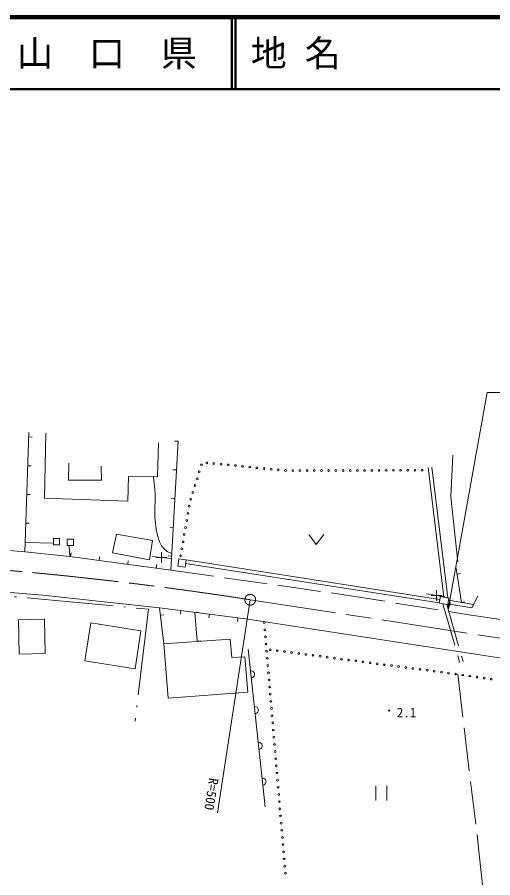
# Model space of a CAD drawing. Units: millimetres, scale not verified. Extents: x 40000 to 680000, y 20000 to 380000.
# Drawn here: x 337906 to 404013, y 260316 to 380000 of the extents above; entities that cross this region are included whole.
import ezdxf
from ezdxf.enums import TextEntityAlignment as Align

# ---------------------------------------------------------------- set-up
doc = ezdxf.new("R2010")
doc.units = ezdxf.units.MM
doc.header["$LTSCALE"] = 1000
for name, pattern in [('CHAIN', [18.5, 12, -1.5, 3.5, -1.5]), ('DASHED', [7.5, 6, -1.5]), ('LONG_DASHED_DOTTED', [15.25, 12, -1.5, 0.25, -1.5])]:
    doc.linetypes.add(name, pattern=pattern)
for name, color, linetype, lineweight in [('M-BMK', 2, 'CHAIN', 13), ('M-STR-HTXT', 7, 'Continuous', 13), ('M-TTL', 2, 'Continuous', 140), ('M-TTL-LINE', 7, 'Continuous', 50), ('M-WORK', 1, 'Continuous', 13)]:
    doc.layers.add(name, color=color, linetype=linetype, lineweight=lineweight)
doc.layers.add('M-TTL-TXT', color=7, linetype='Continuous')
doc.styles.add('ＭＳ ゴシック', font='')
doc.styles.get('ＭＳ ゴシック').set_extended_font_data('MS Gothic')

# ---------------------------------------------------------------- blocks, each defined once
blk = doc.blocks.new('plus')
at = {"color": 0, "linetype": 'Continuous', "lineweight": -2}
for p, q in [((-1.25, 0), (1.25, 0)), ((0, -1.25), (0, 1.25))]:
    blk.add_line(p, q, dxfattribs=at)
blk = doc.blocks.new('open_arrow')
at = {"color": 0, "linetype": 'Continuous', "lineweight": -2}
blk.add_lwpolyline([(7.5, 1.25), (0, 0), (7.5, -1.25)], dxfattribs=at)

msp = doc.modelspace()

# ---------------------------------------------------------------- linework, layer by layer
at = {"layer": 'M-BMK'}
msp.add_line((370297, 298984), (567868, 268640), dxfattribs=at)
msp.add_circle((370297, 298984), 750, dxfattribs=at)
msp.add_arc((293306, -195053), 500000, 81.14223, 93.55053, dxfattribs=at)
at = {"layer": 'M-STR-HTXT'}
msp.add_line((370297, 298984), (365746, 269354), dxfattribs=at)
msp.add_lwpolyline([(397812, 297638), (403217, 327798), (431967, 327798)], dxfattribs=at)
at = {"layer": 'M-TTL'}
msp.add_line((680000, 380000), (40000, 380000), dxfattribs=at)
at = {"layer": 'M-TTL-LINE'}
for p, q in [((367750, 380000), (367750, 370000)), ((368250, 380000), (368250, 370000)), ((40000, 370000), (680000, 370000))]:
    msp.add_line(p, q, dxfattribs=at)
at = {"layer": 'M-WORK'}
for p, q in [((338955, 305636), (339518, 322241)), ((339497, 321626), (339997, 321609)), ((360269, 321026), (359769, 321054)), ((339362, 317629), (339861, 317612)), ((397229, 299339), (395054, 317359)), ((397743, 299253), (395550, 317419)), ((360045, 317032), (359546, 317060)), ((339226, 313631), (339726, 313614)), ((359822, 313039), (359323, 313067)), ((339091, 309633), (339590, 309616)), ((359599, 309045), (359100, 309073)), ((378424, 308065), (379474, 306665)), ((379474, 306665), (380524, 308065)), ((320379, 307324), (338955, 305636)), ((342954, 306832), (338999, 306924)), ((342954, 306832), (342966, 307332)), ((343806, 307522), (342972, 307522)), ((342972, 307522), (342972, 306605)), ((342972, 306605), (343806, 306605)), ((343806, 306605), (343806, 307522)), ((345714, 307428), (344838, 307428)), ((344838, 307428), (344838, 306522)), ((344838, 306522), (345714, 306522)), ((345714, 306522), (345714, 307428)), ((338955, 305636), (339455, 305619)), ((338955, 305636), (345211, 305007)), ((345333, 304990), (345400, 305486)), ((349297, 304457), (349364, 304952)), ((353261, 303923), (353328, 304419)), ((357958, 304856), (356717, 304979)), ((357958, 304856), (359197, 304708)), ((359376, 305051), (358877, 305079)), ((360374, 304665), (360238, 303645)), ((361386, 304530), (360374, 304665)), ((361249, 303510), (361386, 304530)), ((361319, 304034), (396577, 298538)), ((361386, 304530), (396659, 299032)), ((357226, 303390), (357292, 303885)), ((360238, 303645), (361249, 303510)), ((399652, 298603), (398892, 303593)), ((399050, 302557), (399544, 302633)), ((396176, 299581), (394822, 299810)), ((396176, 299581), (397379, 299407)), ((396571, 298506), (396725, 299424)), ((396725, 299424), (397903, 299226)), ((397903, 299226), (397749, 298308)), ((401084, 297856), (401925, 299482)), ((397749, 298308), (396571, 298506)), ((397767, 298412), (401084, 297856)), ((397849, 298905), (401325, 298322)), ((399652, 298603), (400146, 298678)), ((357812, 296831), (358308, 296891)), ((360644, 297474), (360581, 296978)), ((362592, 297221), (363090, 297263)), ((362929, 293235), (362592, 297228)), ((364612, 296972), (364550, 296476)), ((341701, 296271), (338104, 296212)), ((338104, 296212), (338183, 291427)), ((341779, 291486), (341701, 296271)), ((347326, 290490), (348155, 295752)), ((348155, 295752), (355107, 294658)), ((368581, 296470), (368518, 295974)), ((369684, 296331), (567562, 265945)), ((355107, 294658), (354279, 289396)), ((362929, 293235), (363427, 293277)), ((358285, 292860), (358781, 292919)), ((372384, 270186), (370015, 292116)), ((338183, 291427), (341779, 291486)), ((354279, 289396), (347326, 290490)), ((387765, 273084), (387765, 271084)), ((389265, 271084), (389265, 273084))]:
    msp.add_line(p, q, dxfattribs=at)
at = {"layer": 'M-WORK', "linetype": 'DASHED'}
for p, q in [((397067, 298423), (399407, 290269)), ((397613, 298331), (399887, 290407))]:
    msp.add_line(p, q, dxfattribs=at)
at = {"layer": 'M-WORK'}
for points in [[(341886, 322167), (341699, 313090), (353285, 312715), (353355, 316115), (357413, 316092), (357530, 320830)], [(360269, 321026), (359268, 303115), (345211, 305007), (345148, 306522)], [(345076, 317992), (345053, 315623), (349603, 315599), (349579, 317570)], [(306882, 301542), (319383, 301159), (329562, 300573), (341454, 299611), (357691, 297847)], [(358285, 292860), (357691, 297847), (369684, 296331)]]:
    msp.add_lwpolyline(points, dxfattribs=at)
at = {"layer": 'M-WORK', "linetype": 'LONG_DASHED_DOTTED'}
for points in [[(398467, 319102), (398186, 313297), (399136, 304255)], [(324092, 300652), (356142, 297681), (354293, 282076)]]:
    msp.add_lwpolyline(points, dxfattribs=at)
at = {"layer": 'M-WORK'}
for points in [[(351149, 305503), (356293, 304518), (356731, 307208), (351696, 308083)], [(358285, 292860), (367524, 293487), (367743, 290938), (369541, 291048), (369963, 286154), (358908, 285294)]]:
    msp.add_lwpolyline(points, close=True, dxfattribs=at)
at = {"layer": 'M-WORK', "linetype": 'DASHED'}
for points in [[(359268, 303115), (383094, 299708), (400395, 296952), (410035, 295514), (424037, 293450)], [(399139, 288617), (402091, 264033), (405693, 230245)]]:
    msp.add_lwpolyline(points, dxfattribs=at)
at = {"layer": 'M-WORK'}
for centre in [(363518, 317730), (364251, 318028), (365247, 317930), (366242, 317832), (367237, 317735), (368232, 317637), (369227, 317539), (370223, 317442), (371218, 317344), (372213, 317246), (373208, 317148), (374203, 317051), (363217, 316776), (375199, 316953), (376198, 316942), (377198, 316945), (378198, 316948), (379198, 316951), (380198, 316954), (381198, 316957), (382198, 316960), (383198, 316963), (384198, 316966), (385198, 316969), (386198, 316971), (387198, 316974), (388198, 316977), (389198, 316980), (390198, 316983), (391198, 316986), (392198, 316989), (393198, 316992), (394198, 316995), (362617, 314868), (362917, 315822), (362317, 313915), (362017, 312961), (361805, 311985), (361468, 310014), (361637, 311000), (361300, 309028), (361131, 308043), (360963, 307057), (360626, 305085), (360794, 306071), (372240, 295815), (372324, 294819), (372409, 293822), (372493, 292826), (373071, 292035), (374062, 291905), (372577, 291829), (372661, 290833), (375054, 291775), (376045, 291645), (377037, 291515), (378028, 291385), (379020, 291255), (380011, 291125), (381003, 290995), (381994, 290865), (382986, 290735), (372745, 289836), (383977, 290605), (384969, 290475), (385960, 290345), (386952, 290215), (387943, 290085), (388935, 289955), (389926, 289825), (390918, 289695), (391909, 289565), (372829, 288840), (392901, 289435), (393892, 289305), (394884, 289175), (395875, 289045), (396867, 288915), (397858, 288785), (398850, 288655), (399840, 288517), (400830, 288376), (372913, 287844), (401820, 288235), (402810, 288095), (403800, 287954), (372997, 286847), (373081, 285851), (373166, 284854), (373250, 283858), (373334, 282861), (373418, 281865), (373502, 280868), (373586, 279872), (373670, 278875), (373754, 277879), (373839, 276883), (373923, 275886), (374007, 274890), (374091, 273893), (374175, 272897), (374259, 271900), (374343, 270904), (374427, 269907), (374511, 268911), (374596, 267914), (374680, 266918), (374764, 265922), (374848, 264925), (374932, 263929), (375016, 262932), (375100, 261936), (375184, 260939)]:
    msp.add_circle(centre, 125, dxfattribs=at)
for centre in [(370394, 288607), (370931, 283636), (371468, 278665), (372005, 273694)]:
    msp.add_arc(centre, 500, 276.16526, 96.16526, dxfattribs=at)
msp.add_open_spline([(356848, 316095), (356961, 315251), (356976, 315008), (357035, 314309), (357186, 312529), (356907, 311511), (357106, 309736), (357196, 308930), (357253, 308473), (357481, 307695), (357671, 307047), (357782, 306630), (358255, 306147), (358628, 305766), (358871, 305630), (359395, 305395)], degree=3, knots=[0, 0, 0, 0, 1, 1, 1, 2, 2, 2, 3, 3, 3, 4, 4, 4, 5, 5, 5, 5], dxfattribs=at)

# ---------------------------------------------------------------- block references
at = {"layer": 'M-STR-HTXT', "xscale": 133, "yscale": 133, "rotation": 79.8}
msp.add_blockref('open_arrow', (397812, 297638), dxfattribs=at)
at = {"layer": 'M-WORK'}
for p, xscale, yscale in [((357958, 304856), 600, 600), ((396176, 299581), 600, 600), ((389603, 283584), 120, 120)]:
    msp.add_blockref('plus', p, dxfattribs=dict(at, xscale=xscale, yscale=yscale))

# ---------------------------------------------------------------- texts
at = {"layer": 'M-STR-HTXT', "style": 'ＭＳ ゴシック'}
msp.add_text('R=500', height=1320, rotation=261.268, dxfattribs=at).set_placement((364914, 271946), align=Align.MIDDLE_CENTER)
at = {"layer": 'M-TTL-TXT', "style": 'ＭＳ ゴシック'}
msp.add_text('山\u3000口\u3000県', height=3666, dxfattribs=at).set_placement((350375, 375000), align=Align.MIDDLE_CENTER)
msp.add_text('地 名', height=3666, dxfattribs=at).set_placement((370380, 375000), align=Align.MIDDLE_LEFT)
at = {"layer": 'M-WORK', "style": 'ＭＳ ゴシック'}
msp.add_text('2.1', height=1320, dxfattribs=at).set_placement((392023, 283313), align=Align.MIDDLE_CENTER)

doc.saveas('drawing.dxf')
